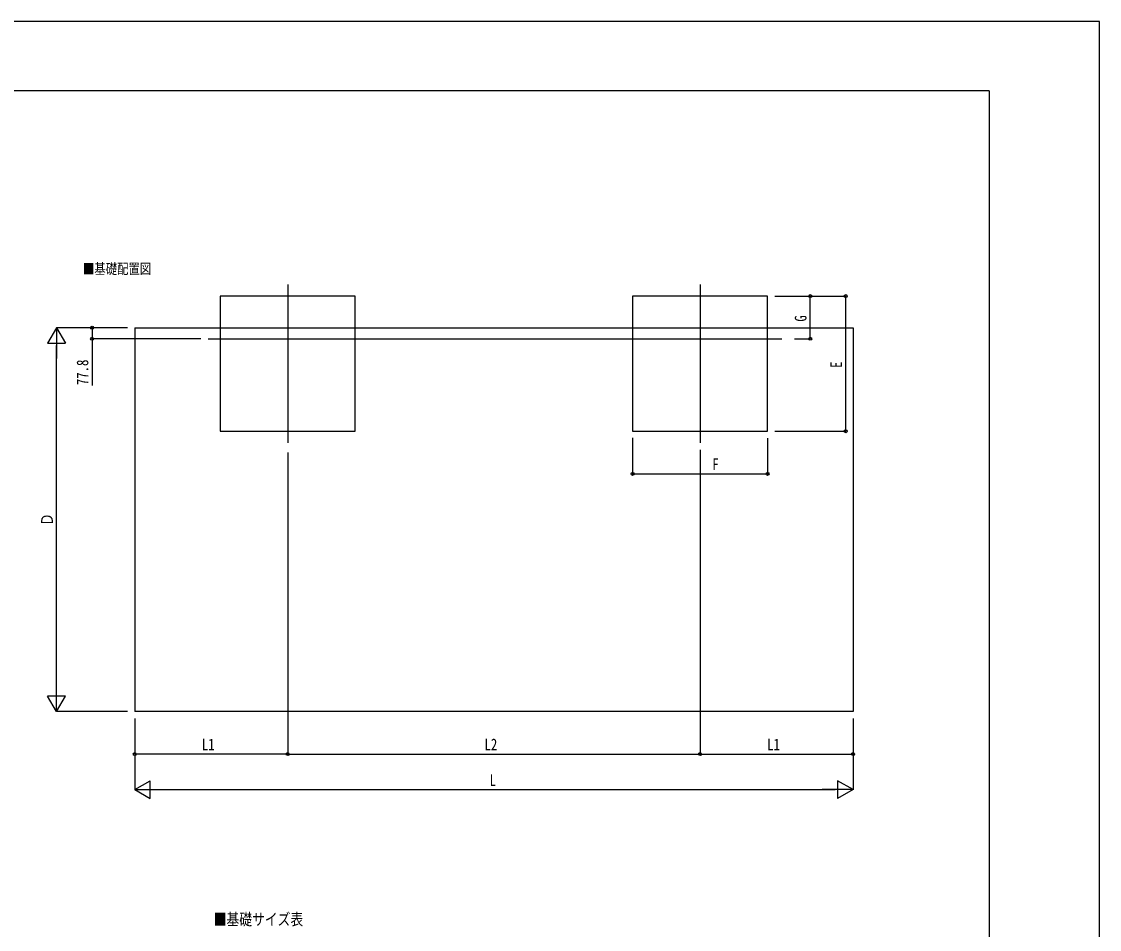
# Model space of a CAD drawing. Units: millimetres, scale not verified. Extents: x -10512 to 10512, y -7425 to 7425.
# Drawn here: x 2931 to 10512, y 1042 to 7425 of the extents above; entities that cross this region are included whole.
import ezdxf
from ezdxf.enums import TextEntityAlignment as Align

# ---------------------------------------------------------------- set-up
doc = ezdxf.new("R2010")
doc.units = ezdxf.units.MM
doc.header["$LTSCALE"] = 30
for name, color, linetype in [('0-2_USER1', 3, 'Continuous'), ('0-3_YKK_12', 2, 'Continuous'), ('0-5_YKK_A1', 4, 'Continuous'), ('0-6_YKK_D', 6, 'Continuous'), ('0-7_YKK_ZWAK', 7, 'Continuous')]:
    doc.layers.add(name, color=color, linetype=linetype)
doc.styles.add('ＭＳ ゴシック', font='')
doc.styles.get('ＭＳ ゴシック').set_extended_font_data('MS Gothic')

msp = doc.modelspace()

# ---------------------------------------------------------------- linework, layer by layer
at = {"layer": '0-3_YKK_12'}
for p, q in [((4803.42, 5576.39), (4803.42, 4463.87)), ((7703.42, 5576.39), (7703.42, 4463.87)), ((4244.75, 5195.13), (8277.67, 5195.13))]:
    msp.add_line(p, q, dxfattribs=at)
at = {"layer": '0-5_YKK_A1'}
for p, q in [((3727.42, 5272.93), (8779.42, 5272.93)), ((3727.42, 5272.93), (3727.42, 2575.27)), ((8779.42, 5272.93), (8779.42, 2575.27)), ((8779.42, 2575.27), (3727.42, 2575.27))]:
    msp.add_line(p, q, dxfattribs=at)
for points in [[(4328.42, 4545.13), (5278.42, 4545.13), (5278.42, 5495.13), (4328.42, 5495.13)], [(7228.42, 4545.13), (8178.42, 4545.13), (8178.42, 5495.13), (7228.42, 5495.13)]]:
    msp.add_lwpolyline(points, close=True, dxfattribs=at)
at = {"layer": '0-6_YKK_D'}
for p, q in [((8228.42, 5495.13), (8729.42, 5495.13)), ((8229.42, 5495.13), (8479.42, 5495.13)), ((8478.42, 5195.13), (8478.42, 5495.13)), ((8728.42, 4545.13), (8728.42, 5495.13)), ((3177.42, 5272.93), (3114.92, 5164.67)), ((3677.42, 5272.93), (3176.42, 5272.93)), ((3177.42, 5272.93), (3239.92, 5164.67)), ((3177.42, 5272.93), (3177.42, 5056.42)), ((3677.42, 5272.93), (3426.42, 5272.93)), ((3114.92, 5164.67), (3239.92, 5164.67)), ((4191.32, 5195.13), (3426.42, 5195.13)), ((8367.23, 5195.13), (8479.42, 5195.13)), ((3177.42, 2700.27), (3177.42, 5147.93)), ((7228.42, 4498.04), (7228.42, 4244.13)), ((8178.42, 4496.11), (8178.42, 4244.13)), ((8228.42, 4545.13), (8729.42, 4545.13)), ((7703.42, 4415.08), (7703.42, 2274.27)), ((7703.42, 4415.08), (7703.42, 2274.27)), ((4803.42, 4394.49), (4803.42, 2274.27)), ((4803.42, 4394.49), (4803.42, 2274.27)), ((7228.42, 4245.13), (8178.42, 4245.13)), ((3177.42, 2575.27), (3177.42, 2791.77)), ((3177.42, 2575.27), (3114.92, 2683.52)), ((3239.92, 2683.52), (3114.92, 2683.52)), ((3177.42, 2575.27), (3239.92, 2683.52)), ((3677.42, 2575.27), (3176.42, 2575.27)), ((3727.42, 2525.27), (3727.42, 2024.27)), ((8779.42, 2525.27), (8779.42, 2024.27)), ((3727.42, 2350.27), (3727.42, 2274.27)), ((8779.42, 2350.27), (8779.42, 2274.27)), ((4803.42, 2275.27), (3727.42, 2275.27)), ((4803.42, 2275.27), (7703.42, 2275.27)), ((7703.42, 2275.27), (8779.42, 2275.27)), ((3727.42, 2025.27), (3835.68, 2087.77)), ((3835.68, 1962.77), (3835.68, 2087.77)), ((8779.42, 2025.27), (8671.17, 2087.77)), ((8671.17, 2087.77), (8671.17, 1962.77)), ((3727.42, 2025.27), (3835.68, 1962.77)), ((3727.42, 2025.27), (3943.93, 2025.27)), ((3852.42, 2025.27), (8654.42, 2025.27)), ((8779.42, 2025.27), (8562.92, 2025.27)), ((8779.42, 2025.27), (8671.17, 1962.77))]:
    msp.add_line(p, q, dxfattribs=at)
msp.add_lwpolyline([(3427.42, 5272.93), (3427.42, 5195.13), (3427.42, 4867.29)], dxfattribs=at)
for centre in [(8478.42, 5495.13), (8728.42, 5495.13), (3427.42, 5272.93), (3427.42, 5195.13), (8478.42, 5195.13), (8728.42, 4545.13), (7228.42, 4245.13), (8178.42, 4245.13), (3727.42, 2275.27), (4803.42, 2275.27), (4803.42, 2275.27), (7703.42, 2275.27), (7703.42, 2275.27), (8779.42, 2275.27)]:
    msp.add_circle(centre, 10.62, dxfattribs=at)
at = {"layer": '0-7_YKK_ZWAK'}
for q in [(-9762.45, 6937.5), (9737.55, -6312.5)]:
    msp.add_line((9737.55, 6937.5), q, dxfattribs=at)
msp.add_lwpolyline([(-10512.5, -7425), (10512.5, -7425), (10512.5, 7425), (-10512.5, 7425)], close=True, dxfattribs=at)

# ---------------------------------------------------------------- texts
at = {"layer": '0-2_USER1', "style": 'ＭＳ ゴシック', "width": 0.8}
for s, height, p in [('■基礎配置図', 73.31, (3363.15, 5628.25)), ('■基礎サイズ表', 82.48, (4282.5, 1047.52))]:
    msp.add_text(s, height=height, dxfattribs=at).set_placement(p, align=Align.BOTTOM_LEFT)
at = {"layer": '0-6_YKK_D', "style": 'ＭＳ ゴシック', "width": 0.8}
for s, p in [('G', (8476.76, 5315.13)), ('77.8', (3425.76, 4868.96)), ('E', (8726.76, 4990.13)), ('Ｄ', (3176.42, 3879.1))]:
    msp.add_text(s, height=82.48, rotation=90, dxfattribs=at).set_placement(p, align=Align.BOTTOM_LEFT)
for s, p in [('F', (7789.59, 4246.79)), ('L1', (4199.42, 2276.93)), ('L2', (6187.42, 2276.93)), ('L1', (8175.42, 2276.93)), ('L', (6223.42, 2026.27))]:
    msp.add_text(s, height=82.48, dxfattribs=at).set_placement(p, align=Align.BOTTOM_LEFT)

doc.saveas('drawing.dxf')
